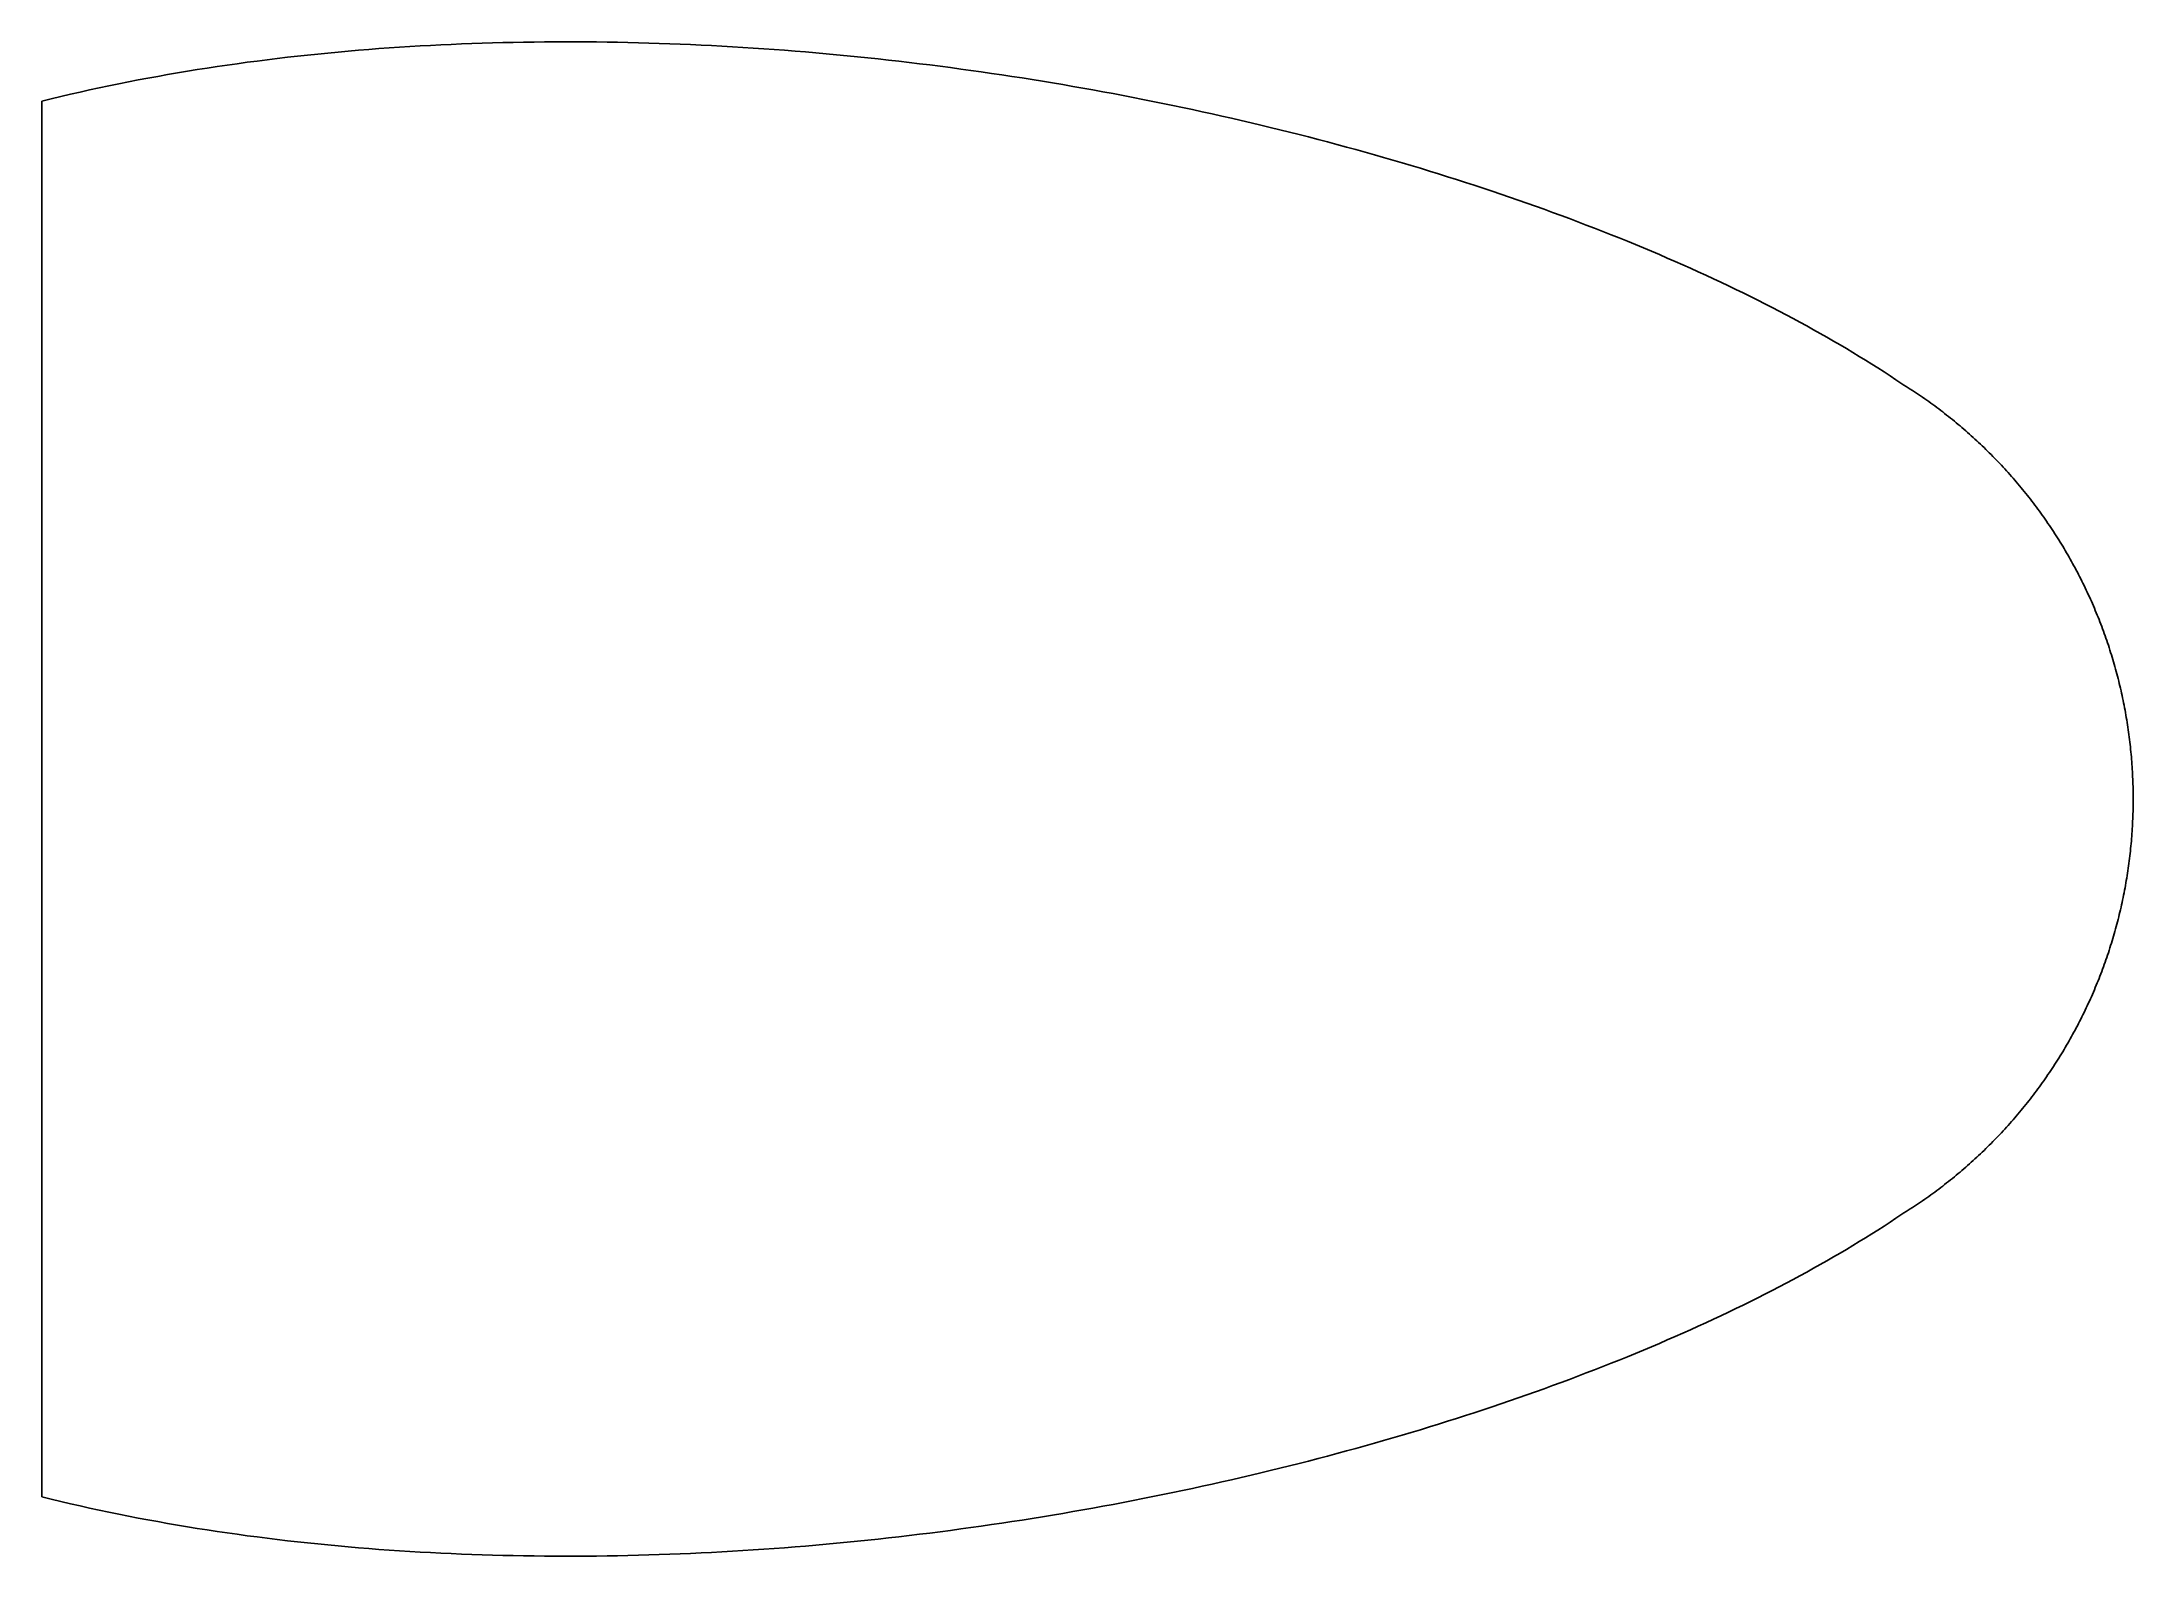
# Model space of a CAD drawing. Header units: millimetres. Extents: x 0 to 342, y -124 to 124.
import ezdxf

# ---------------------------------------------------------------- set-up
doc = ezdxf.new("R2010")
doc.units = ezdxf.units.MM

msp = doc.modelspace()

# ---------------------------------------------------------------- linework, layer by layer
at = {"layer": 'INTERNAL'}
for p, q in [((60.247, 123.2219), (61.9327, 123.322)), ((61.9327, 123.322), (63.6204, 123.4151)), ((63.6204, 123.4151), (65.31, 123.5012)), ((65.31, 123.5012), (67.0014, 123.5803)), ((67.0014, 123.5803), (68.6945, 123.6524)), ((68.6945, 123.6524), (70.3893, 123.7177)), ((70.3893, 123.7177), (72.0857, 123.776)), ((72.0857, 123.776), (73.7836, 123.8275)), ((73.7836, 123.8275), (75.4829, 123.8722)), ((75.4829, 123.8722), (77.1836, 123.9101)), ((77.1836, 123.9101), (78.8855, 123.9413)), ((78.8855, 123.9413), (80.5886, 123.9657)), ((80.5886, 123.9657), (82.2928, 123.9834)), ((82.2928, 123.9834), (83.998, 123.9944)), ((83.998, 123.9944), (85.7042, 123.9988)), ((85.7042, 123.9988), (87.4112, 123.9966)), ((87.4112, 123.9966), (89.119, 123.9878)), ((89.119, 123.9878), (90.8275, 123.9725)), ((90.8275, 123.9725), (92.5367, 123.9506)), ((92.5367, 123.9506), (94.2463, 123.9222)), ((94.2463, 123.9222), (95.9565, 123.8874)), ((95.9565, 123.8874), (97.667, 123.8462)), ((97.667, 123.8462), (99.3778, 123.7985)), ((99.3778, 123.7985), (101.0889, 123.7445)), ((101.0889, 123.7445), (102.8001, 123.6841)), ((102.8001, 123.6841), (104.5113, 123.6175)), ((104.5113, 123.6175), (106.2226, 123.5445)), ((106.2226, 123.5445), (107.9337, 123.4653)), ((107.9337, 123.4653), (109.6447, 123.3799)), ((109.6447, 123.3799), (111.3554, 123.2883)), ((111.3554, 123.2883), (113.0658, 123.1905)), ((27.0724, 119.6969), (28.7016, 119.944)), ((28.7016, 119.944), (30.3345, 120.1834)), ((30.3345, 120.1834), (31.9708, 120.4152)), ((31.9708, 120.4152), (33.6106, 120.6394)), ((33.6106, 120.6394), (35.2537, 120.8561)), ((35.2537, 120.8561), (36.9001, 121.0653)), ((36.9001, 121.0653), (38.5497, 121.267)), ((38.5497, 121.267), (40.2023, 121.4613)), ((40.2023, 121.4613), (41.858, 121.6481)), ((41.858, 121.6481), (43.5166, 121.8275)), ((43.5166, 121.8275), (45.1781, 121.9996)), ((45.1781, 121.9996), (46.8424, 122.1644)), ((46.8424, 122.1644), (48.5093, 122.3218)), ((48.5093, 122.3218), (50.1789, 122.472)), ((50.1789, 122.472), (51.851, 122.6149)), ((51.851, 122.6149), (53.5256, 122.7506)), ((53.5256, 122.7506), (55.2026, 122.8791)), ((55.2026, 122.8791), (56.8819, 123.0005)), ((56.8819, 123.0005), (58.5634, 123.1148)), ((58.5634, 123.1148), (60.247, 123.2219)), ((113.0658, 123.1905), (114.7757, 123.0866)), ((114.7757, 123.0866), (116.4852, 122.9766)), ((116.4852, 122.9766), (118.1941, 122.8606)), ((118.1941, 122.8606), (119.9023, 122.7385)), ((119.9023, 122.7385), (121.6098, 122.6104)), ((121.6098, 122.6104), (123.3165, 122.4763)), ((123.3165, 122.4763), (125.0223, 122.3362)), ((125.0223, 122.3362), (126.7271, 122.1903)), ((126.7271, 122.1903), (128.4308, 122.0384)), ((128.4308, 122.0384), (130.1334, 121.8807)), ((130.1334, 121.8807), (131.8348, 121.7172)), ((131.8348, 121.7172), (133.5349, 121.5478)), ((133.5349, 121.5478), (135.2337, 121.3727)), ((135.2337, 121.3727), (136.9309, 121.1919)), ((136.9309, 121.1919), (138.6267, 121.0053)), ((138.6267, 121.0053), (140.3208, 120.8131)), ((140.3208, 120.8131), (142.0132, 120.6152)), ((142.0132, 120.6152), (143.7038, 120.4117)), ((143.7038, 120.4117), (145.3926, 120.2026)), ((145.3926, 120.2026), (147.0795, 119.988)), ((147.0795, 119.988), (148.7643, 119.7678)), ((7.8295, 116.1259), (9.4095, 116.4669)), ((9.4095, 116.4669), (10.9941, 116.7999)), ((10.9941, 116.7999), (12.5832, 117.125)), ((12.5832, 117.125), (14.1767, 117.4421)), ((14.1767, 117.4421), (15.7744, 117.7513)), ((15.7744, 117.7513), (17.3764, 118.0526)), ((17.3764, 118.0526), (18.9825, 118.3461)), ((18.9825, 118.3461), (20.5927, 118.6318)), ((20.5927, 118.6318), (22.2068, 118.9097)), ((22.2068, 118.9097), (23.8249, 119.1798)), ((23.8249, 119.1798), (25.4467, 119.4422)), ((25.4467, 119.4422), (27.0724, 119.6969)), ((148.7643, 119.7678), (150.4471, 119.5422)), ((150.4471, 119.5422), (152.1277, 119.311)), ((152.1277, 119.311), (153.806, 119.0744)), ((153.806, 119.0744), (155.482, 118.8325)), ((155.482, 118.8325), (157.1555, 118.5851)), ((157.1555, 118.5851), (158.8266, 118.3324)), ((158.8266, 118.3324), (160.4951, 118.0744)), ((160.4951, 118.0744), (162.1609, 117.8111)), ((162.1609, 117.8111), (163.824, 117.5425)), ((163.824, 117.5425), (165.4843, 117.2687)), ((165.4843, 117.2687), (167.1417, 116.9897)), ((167.1417, 116.9897), (168.7961, 116.7055)), ((168.7961, 116.7055), (170.4475, 116.4162)), ((0, 114.3), (1.5562, 114.6814)), ((0, -114.3), (0, 114.3)), ((1.5562, 114.6814), (3.1173, 115.0547)), ((3.1173, 115.0547), (4.6833, 115.4198)), ((4.6833, 115.4198), (6.254, 115.7769)), ((6.254, 115.7769), (7.8295, 116.1259)), ((170.4475, 116.4162), (172.0957, 116.1218)), ((172.0957, 116.1218), (173.7408, 115.8223)), ((173.7408, 115.8223), (175.3825, 115.5178)), ((175.3825, 115.5178), (177.0208, 115.2083)), ((177.0208, 115.2083), (178.6557, 114.8937)), ((178.6557, 114.8937), (180.2871, 114.5743)), ((180.2871, 114.5743), (181.9148, 114.2498)), ((181.9148, 114.2498), (183.5389, 113.9205)), ((183.5389, 113.9205), (185.1592, 113.5863)), ((185.1592, 113.5863), (186.7756, 113.2473)), ((186.7756, 113.2473), (188.3881, 112.9035)), ((188.3881, 112.9035), (189.9966, 112.5549)), ((189.9966, 112.5549), (191.601, 112.2016)), ((191.601, 112.2016), (193.2012, 111.8435)), ((193.2012, 111.8435), (194.7971, 111.4808)), ((194.7971, 111.4808), (196.3888, 111.1134)), ((196.3888, 111.1134), (197.976, 110.7413)), ((197.976, 110.7413), (199.5587, 110.3647)), ((199.5587, 110.3647), (201.1368, 109.9835)), ((201.1368, 109.9835), (202.7103, 109.5978)), ((202.7103, 109.5978), (204.2791, 109.2076)), ((204.2791, 109.2076), (205.843, 108.8129)), ((205.843, 108.8129), (207.4021, 108.4137)), ((207.4021, 108.4137), (208.9561, 108.0101)), ((208.9561, 108.0101), (210.5052, 107.6022)), ((210.5052, 107.6022), (212.0491, 107.1899)), ((212.0491, 107.1899), (213.5877, 106.7733)), ((213.5877, 106.7733), (215.1211, 106.3523)), ((215.1211, 106.3523), (216.6491, 105.9271)), ((216.6491, 105.9271), (218.1717, 105.4977)), ((218.1717, 105.4977), (219.6887, 105.0641)), ((219.6887, 105.0641), (221.2001, 104.6263)), ((221.2001, 104.6263), (222.7059, 104.1843)), ((222.7059, 104.1843), (224.2058, 103.7383)), ((224.2058, 103.7383), (225.6999, 103.2881)), ((225.6999, 103.2881), (227.1881, 102.8339)), ((227.1881, 102.8339), (228.6702, 102.3757)), ((228.6702, 102.3757), (230.1463, 101.9135)), ((230.1463, 101.9135), (231.6162, 101.4473)), ((231.6162, 101.4473), (233.0798, 100.9771)), ((233.0798, 100.9771), (234.5371, 100.5031)), ((234.5371, 100.5031), (235.988, 100.0252)), ((235.988, 100.0252), (237.4324, 99.5435)), ((237.4324, 99.5435), (238.8702, 99.0579)), ((238.8702, 99.0579), (240.3014, 98.5686)), ((240.3014, 98.5686), (241.7258, 98.0755)), ((241.7258, 98.0755), (243.1435, 97.5787)), ((243.1435, 97.5787), (244.5542, 97.0782)), ((244.5542, 97.0782), (245.958, 96.574)), ((245.958, 96.574), (247.3547, 96.0662)), ((247.3547, 96.0662), (248.7443, 95.5548)), ((248.7443, 95.5548), (250.1267, 95.0398)), ((250.1267, 95.0398), (251.5017, 94.5213)), ((251.5017, 94.5213), (252.8695, 93.9992)), ((252.8695, 93.9992), (254.2297, 93.4737)), ((254.2297, 93.4737), (255.5824, 92.9447)), ((255.5824, 92.9447), (256.9276, 92.4123)), ((256.9276, 92.4123), (258.265, 91.8765)), ((258.265, 91.8765), (259.5946, 91.3374)), ((259.5946, 91.3374), (260.9165, 90.7949)), ((260.9165, 90.7949), (262.2303, 90.2491)), ((262.2303, 90.2491), (263.5362, 89.7)), ((263.5362, 89.7), (264.834, 89.1477)), ((264.834, 89.1477), (266.1236, 88.5922)), ((266.1236, 88.5922), (267.4049, 88.0335)), ((267.4049, 88.0335), (268.6779, 87.4717)), ((268.6779, 87.4717), (269.9425, 86.9067)), ((269.9425, 86.9067), (271.1987, 86.3386)), ((271.1987, 86.3386), (272.4462, 85.7675)), ((272.4462, 85.7675), (273.6851, 85.1933)), ((273.6851, 85.1933), (274.9153, 84.6162)), ((274.9153, 84.6162), (276.1366, 84.036)), ((276.1366, 84.036), (277.3491, 83.453)), ((277.3491, 83.453), (278.5526, 82.867)), ((278.5526, 82.867), (279.747, 82.2781)), ((279.747, 82.2781), (280.9324, 81.6864)), ((280.9324, 81.6864), (282.1085, 81.0918)), ((282.1085, 81.0918), (283.2753, 80.4945)), ((283.2753, 80.4945), (284.4327, 79.8944)), ((284.4327, 79.8944), (285.5807, 79.2916)), ((285.5807, 79.2916), (286.7192, 78.6861)), ((286.7192, 78.6861), (287.8481, 78.0779)), ((287.8481, 78.0779), (288.9672, 77.467)), ((288.9672, 77.467), (290.0766, 76.8536)), ((290.0766, 76.8536), (291.1762, 76.2375)), ((291.1762, 76.2375), (292.2658, 75.619)), ((292.2658, 75.619), (293.3454, 74.9979)), ((293.3454, 74.9979), (294.4149, 74.3743)), ((294.4149, 74.3743), (295.4743, 73.7482)), ((295.4743, 73.7482), (296.5234, 73.1197)), ((296.5234, 73.1197), (297.5621, 72.4889)), ((297.5621, 72.4889), (298.5905, 71.8556)), ((298.5905, 71.8556), (299.6084, 71.22)), ((299.6084, 71.22), (300.6157, 70.5821)), ((300.6157, 70.5821), (301.6123, 69.9419)), ((301.6123, 69.9419), (302.5983, 69.2995)), ((302.5983, 69.2995), (303.5734, 68.6548)), ((303.5734, 68.6548), (304.5376, 68.008)), ((304.5376, 68.008), (304.5376, 68.008)), ((304.5376, 68.008), (304.8826, 67.7931)), ((304.8826, 67.7931), (305.2265, 67.5764)), ((305.2265, 67.5764), (305.5693, 67.358)), ((305.5693, 67.358), (305.911, 67.1378)), ((305.911, 67.1378), (306.2515, 66.9159)), ((306.2515, 66.9159), (306.591, 66.6923)), ((306.591, 66.6923), (306.9293, 66.4669)), ((306.9293, 66.4669), (307.2664, 66.2398)), ((307.2664, 66.2398), (307.6024, 66.0111)), ((307.6024, 66.0111), (307.9372, 65.7806)), ((307.9372, 65.7806), (308.2708, 65.5484)), ((308.2708, 65.5484), (308.6033, 65.3145)), ((308.6033, 65.3145), (308.9345, 65.079)), ((308.9345, 65.079), (309.2646, 64.8418)), ((309.2646, 64.8418), (309.5934, 64.6028)), ((309.5934, 64.6028), (309.921, 64.3623)), ((309.921, 64.3623), (310.2474, 64.12)), ((310.2474, 64.12), (310.5726, 63.8761)), ((310.5726, 63.8761), (310.8965, 63.6306)), ((310.8965, 63.6306), (311.2192, 63.3834)), ((311.2192, 63.3834), (311.5406, 63.1346)), ((311.5406, 63.1346), (311.8608, 62.8841)), ((311.8608, 62.8841), (312.1796, 62.6321)), ((312.1796, 62.6321), (312.4972, 62.3784)), ((312.4972, 62.3784), (312.8135, 62.1231)), ((312.8135, 62.1231), (313.1285, 61.8662)), ((313.1285, 61.8662), (313.4422, 61.6077)), ((313.4422, 61.6077), (313.7545, 61.3476)), ((313.7545, 61.3476), (314.0656, 61.0859)), ((314.0656, 61.0859), (314.3753, 60.8226)), ((314.3753, 60.8226), (314.6836, 60.5578)), ((314.6836, 60.5578), (314.9906, 60.2914)), ((314.9906, 60.2914), (315.2963, 60.0235)), ((315.2963, 60.0235), (315.6006, 59.754)), ((315.6006, 59.754), (315.9035, 59.483)), ((315.9035, 59.483), (316.205, 59.2104)), ((316.205, 59.2104), (316.5052, 58.9363)), ((316.5052, 58.9363), (316.8039, 58.6607)), ((316.8039, 58.6607), (317.1013, 58.3835)), ((317.1013, 58.3835), (317.3972, 58.1049)), ((317.3972, 58.1049), (317.6917, 57.8248)), ((317.6917, 57.8248), (317.9848, 57.5431)), ((317.9848, 57.5431), (318.2764, 57.26)), ((318.2764, 57.26), (318.5667, 56.9754)), ((318.5667, 56.9754), (318.8554, 56.6893)), ((318.8554, 56.6893), (319.1427, 56.4018)), ((319.1427, 56.4018), (319.4285, 56.1128)), ((319.4285, 56.1128), (319.7129, 55.8224)), ((319.7129, 55.8224), (319.9958, 55.5305)), ((319.9958, 55.5305), (320.2772, 55.2372)), ((320.2772, 55.2372), (320.5571, 54.9424)), ((320.5571, 54.9424), (320.8355, 54.6463)), ((320.8355, 54.6463), (321.1124, 54.3487)), ((321.1124, 54.3487), (321.3878, 54.0497)), ((321.3878, 54.0497), (321.6616, 53.7494)), ((321.6616, 53.7494), (321.934, 53.4476)), ((321.934, 53.4476), (322.2048, 53.1445)), ((322.2048, 53.1445), (322.474, 52.84)), ((322.474, 52.84), (322.7417, 52.5341)), ((322.7417, 52.5341), (323.0078, 52.2269)), ((323.0078, 52.2269), (323.2724, 51.9183)), ((323.2724, 51.9183), (323.5354, 51.6084)), ((323.5354, 51.6084), (323.7968, 51.2972)), ((323.7968, 51.2972), (324.0567, 50.9846)), ((324.0567, 50.9846), (324.3149, 50.6707)), ((324.3149, 50.6707), (324.5716, 50.3555)), ((324.5716, 50.3555), (324.8266, 50.039)), ((324.8266, 50.039), (325.0801, 49.7212)), ((325.0801, 49.7212), (325.3319, 49.4022)), ((325.3319, 49.4022), (325.5821, 49.0818)), ((325.5821, 49.0818), (325.8306, 48.7602)), ((325.8306, 48.7602), (326.0776, 48.4373)), ((326.0776, 48.4373), (326.3228, 48.1132)), ((326.3228, 48.1132), (326.5665, 47.7878)), ((326.5665, 47.7878), (326.8085, 47.4612)), ((326.8085, 47.4612), (327.0488, 47.1334)), ((327.0488, 47.1334), (327.2874, 46.8044)), ((327.2874, 46.8044), (327.5244, 46.4741)), ((327.5244, 46.4741), (327.7597, 46.1427)), ((327.7597, 46.1427), (327.9933, 45.8101)), ((327.9933, 45.8101), (328.2252, 45.4762)), ((328.2252, 45.4762), (328.4554, 45.1412)), ((328.4554, 45.1412), (328.6839, 44.8051)), ((328.6839, 44.8051), (328.9107, 44.4678)), ((328.9107, 44.4678), (329.1358, 44.1293)), ((329.1358, 44.1293), (329.3591, 43.7897)), ((329.3591, 43.7897), (329.5807, 43.449)), ((329.5807, 43.449), (329.8006, 43.1071)), ((329.8006, 43.1071), (330.0188, 42.7641)), ((330.0188, 42.7641), (330.2352, 42.4201)), ((330.2352, 42.4201), (330.4498, 42.0749)), ((330.4498, 42.0749), (330.6627, 41.7286)), ((330.6627, 41.7286), (330.8739, 41.3813)), ((330.8739, 41.3813), (331.0832, 41.0329)), ((331.0832, 41.0329), (331.2908, 40.6834)), ((331.2908, 40.6834), (331.4967, 40.3329)), ((331.4967, 40.3329), (331.7007, 39.9814)), ((331.7007, 39.9814), (331.9029, 39.6288)), ((331.9029, 39.6288), (332.1034, 39.2752)), ((332.1034, 39.2752), (332.302, 38.9206)), ((332.302, 38.9206), (332.4989, 38.565)), ((332.4989, 38.565), (332.6939, 38.2083)), ((332.6939, 38.2083), (332.8871, 37.8507)), ((332.8871, 37.8507), (333.0785, 37.4921)), ((333.0785, 37.4921), (333.2681, 37.1326)), ((333.2681, 37.1326), (333.4559, 36.7721)), ((333.4559, 36.7721), (333.6418, 36.4106)), ((333.6418, 36.4106), (333.8259, 36.0482)), ((333.8259, 36.0482), (334.0081, 35.6849)), ((334.0081, 35.6849), (334.1885, 35.3206)), ((334.1885, 35.3206), (334.367, 34.9555)), ((334.367, 34.9555), (334.5437, 34.5894)), ((334.5437, 34.5894), (334.7185, 34.2225)), ((334.7185, 34.2225), (334.8915, 33.8546)), ((334.8915, 33.8546), (335.0625, 33.4859)), ((335.0625, 33.4859), (335.2317, 33.1163)), ((335.2317, 33.1163), (335.3991, 32.7459)), ((335.3991, 32.7459), (335.5645, 32.3746)), ((335.5645, 32.3746), (335.728, 32.0025)), ((335.728, 32.0025), (335.8897, 31.6296)), ((335.8897, 31.6296), (336.0494, 31.2558)), ((336.0494, 31.2558), (336.2073, 30.8812)), ((336.2073, 30.8812), (336.3632, 30.5059)), ((336.3632, 30.5059), (336.5173, 30.1297)), ((336.5173, 30.1297), (336.6694, 29.7528)), ((336.6694, 29.7528), (336.8196, 29.3751)), ((336.8196, 29.3751), (336.9679, 28.9966)), ((336.9679, 28.9966), (337.1143, 28.6174)), ((337.1143, 28.6174), (337.2587, 28.2375)), ((337.2587, 28.2375), (337.4012, 27.8568)), ((337.4012, 27.8568), (337.5418, 27.4754)), ((337.5418, 27.4754), (337.6804, 27.0933)), ((337.6804, 27.0933), (337.8171, 26.7105)), ((337.8171, 26.7105), (337.9518, 26.3271)), ((337.9518, 26.3271), (338.0846, 25.9429)), ((338.0846, 25.9429), (338.2155, 25.558)), ((338.2155, 25.558), (338.3443, 25.1725)), ((338.3443, 25.1725), (338.4713, 24.7864)), ((338.4713, 24.7864), (338.5962, 24.3996)), ((338.5962, 24.3996), (338.7192, 24.0122)), ((338.7192, 24.0122), (338.8402, 23.6242)), ((338.8402, 23.6242), (338.9593, 23.2355)), ((338.9593, 23.2355), (339.0763, 22.8463)), ((339.0763, 22.8463), (339.1914, 22.4564)), ((339.1914, 22.4564), (339.3045, 22.066)), ((339.3045, 22.066), (339.4157, 21.675)), ((339.4157, 21.675), (339.5248, 21.2835)), ((339.5248, 21.2835), (339.6319, 20.8914)), ((339.6319, 20.8914), (339.7371, 20.4988)), ((339.7371, 20.4988), (339.8402, 20.1056)), ((339.8402, 20.1056), (339.9414, 19.7119)), ((339.9414, 19.7119), (340.0405, 19.3177)), ((340.0405, 19.3177), (340.1377, 18.923)), ((340.1377, 18.923), (340.2328, 18.5279)), ((340.2328, 18.5279), (340.326, 18.1322)), ((340.326, 18.1322), (340.4171, 17.7361)), ((340.4171, 17.7361), (340.5062, 17.3395)), ((340.5062, 17.3395), (340.5933, 16.9425)), ((340.5933, 16.9425), (340.6784, 16.545)), ((340.6784, 16.545), (340.7614, 16.1471)), ((340.7614, 16.1471), (340.8424, 15.7488)), ((340.8424, 15.7488), (340.9214, 15.3501)), ((340.9214, 15.3501), (340.9984, 14.951)), ((340.9984, 14.951), (341.0734, 14.5515)), ((341.0734, 14.5515), (341.1463, 14.1516)), ((341.1463, 14.1516), (341.2172, 13.7513)), ((341.2172, 13.7513), (341.286, 13.3507)), ((341.286, 13.3507), (341.3528, 12.9498)), ((341.3528, 12.9498), (341.4176, 12.5485)), ((341.4176, 12.5485), (341.4804, 12.1469)), ((341.4804, 12.1469), (341.5411, 11.745)), ((341.5411, 11.745), (341.5997, 11.3428)), ((341.5997, 11.3428), (341.6563, 10.9403)), ((341.6563, 10.9403), (341.7109, 10.5375)), ((341.7109, 10.5375), (341.7634, 10.1344)), ((341.7634, 10.1344), (341.8139, 9.7311)), ((341.8139, 9.7311), (341.8623, 9.3275)), ((341.8623, 9.3275), (341.9086, 8.9237)), ((341.9086, 8.9237), (341.953, 8.5197)), ((341.953, 8.5197), (341.9952, 8.1154)), ((341.9952, 8.1154), (342.0354, 7.7109)), ((342.0354, 7.7109), (342.0736, 7.3063)), ((342.0736, 7.3063), (342.1097, 6.9014)), ((342.1097, 6.9014), (342.1437, 6.4964)), ((342.1437, 6.4964), (342.1757, 6.0911)), ((342.1757, 6.0911), (342.2056, 5.6858)), ((342.2056, 5.6858), (342.2335, 5.2803)), ((342.2335, 5.2803), (342.2593, 4.8746)), ((342.2593, 4.8746), (342.283, 4.4688)), ((342.283, 4.4688), (342.3047, 4.063)), ((342.3047, 4.063), (342.3243, 3.657)), ((342.3243, 3.657), (342.3418, 3.2509)), ((342.3418, 3.2509), (342.3573, 2.8447)), ((342.3573, 2.8447), (342.3707, 2.4384)), ((342.3707, 2.4384), (342.3821, 2.0321)), ((342.3821, 2.0321), (342.3914, 1.6258)), ((342.3914, 1.6258), (342.3986, 1.2194)), ((342.3986, 1.2194), (342.4038, 0.8129)), ((342.4038, 0.8129), (342.4069, 0.4065)), ((342.4069, 0.4065), (342.4079, 0)), ((342.4079, 0), (342.4069, -0.4065)), ((342.4079, 0), (342.4079, 0)), ((342.3418, -3.2509), (342.3243, -3.657)), ((342.3573, -2.8447), (342.3418, -3.2509)), ((342.3707, -2.4384), (342.3573, -2.8447)), ((342.3821, -2.0321), (342.3707, -2.4384)), ((342.3914, -1.6258), (342.3821, -2.0321)), ((342.3986, -1.2194), (342.3914, -1.6258)), ((342.4038, -0.8129), (342.3986, -1.2194)), ((342.4069, -0.4065), (342.4038, -0.8129)), ((342.1437, -6.4964), (342.1097, -6.9014)), ((342.1757, -6.0911), (342.1437, -6.4964)), ((342.2056, -5.6858), (342.1757, -6.0911)), ((342.2335, -5.2803), (342.2056, -5.6858)), ((342.2593, -4.8746), (342.2335, -5.2803)), ((342.283, -4.4688), (342.2593, -4.8746)), ((342.3047, -4.063), (342.283, -4.4688)), ((342.3243, -3.657), (342.3047, -4.063)), ((341.7634, -10.1344), (341.7109, -10.5375)), ((341.8139, -9.7311), (341.7634, -10.1344)), ((341.8623, -9.3275), (341.8139, -9.7311)), ((341.9086, -8.9237), (341.8623, -9.3275)), ((341.953, -8.5197), (341.9086, -8.9237)), ((341.9952, -8.1154), (341.953, -8.5197)), ((342.0354, -7.7109), (341.9952, -8.1154)), ((342.0736, -7.3063), (342.0354, -7.7109)), ((342.1097, -6.9014), (342.0736, -7.3063)), ((341.286, -13.3507), (341.2172, -13.7513)), ((341.3528, -12.9498), (341.286, -13.3507)), ((341.4176, -12.5485), (341.3528, -12.9498)), ((341.4804, -12.1469), (341.4176, -12.5485)), ((341.5411, -11.745), (341.4804, -12.1469)), ((341.5997, -11.3428), (341.5411, -11.745)), ((341.6563, -10.9403), (341.5997, -11.3428)), ((341.7109, -10.5375), (341.6563, -10.9403)), ((340.5933, -16.9425), (340.5062, -17.3395)), ((340.6784, -16.545), (340.5933, -16.9425)), ((340.7614, -16.1471), (340.6784, -16.545)), ((340.8424, -15.7488), (340.7614, -16.1471)), ((340.9214, -15.3501), (340.8424, -15.7488)), ((340.9984, -14.951), (340.9214, -15.3501)), ((341.0734, -14.5515), (340.9984, -14.951)), ((341.1463, -14.1516), (341.0734, -14.5515)), ((341.2172, -13.7513), (341.1463, -14.1516)), ((339.7371, -20.4988), (339.6319, -20.8914)), ((339.8402, -20.1056), (339.7371, -20.4988)), ((339.9414, -19.7119), (339.8402, -20.1056)), ((340.0405, -19.3177), (339.9414, -19.7119)), ((340.1377, -18.923), (340.0405, -19.3177)), ((340.2328, -18.5279), (340.1377, -18.923)), ((340.326, -18.1322), (340.2328, -18.5279)), ((340.4171, -17.7361), (340.326, -18.1322)), ((340.5062, -17.3395), (340.4171, -17.7361)), ((338.8402, -23.6242), (338.7192, -24.0122)), ((338.9593, -23.2355), (338.8402, -23.6242)), ((339.0763, -22.8463), (338.9593, -23.2355)), ((339.1914, -22.4564), (339.0763, -22.8463)), ((339.3045, -22.066), (339.1914, -22.4564)), ((339.4157, -21.675), (339.3045, -22.066)), ((339.5248, -21.2835), (339.4157, -21.675)), ((339.6319, -20.8914), (339.5248, -21.2835)), ((337.6804, -27.0933), (337.5418, -27.4754)), ((337.8171, -26.7105), (337.6804, -27.0933)), ((337.9518, -26.3271), (337.8171, -26.7105)), ((338.0846, -25.9429), (337.9518, -26.3271)), ((338.2155, -25.558), (338.0846, -25.9429)), ((338.3443, -25.1725), (338.2155, -25.558)), ((338.4713, -24.7864), (338.3443, -25.1725)), ((338.5962, -24.3996), (338.4713, -24.7864)), ((338.7192, -24.0122), (338.5962, -24.3996)), ((336.3632, -30.5059), (336.2073, -30.8812)), ((336.5173, -30.1297), (336.3632, -30.5059)), ((336.6694, -29.7528), (336.5173, -30.1297)), ((336.8196, -29.3751), (336.6694, -29.7528)), ((336.9679, -28.9966), (336.8196, -29.3751)), ((337.1143, -28.6174), (336.9679, -28.9966)), ((337.2587, -28.2375), (337.1143, -28.6174)), ((337.4012, -27.8568), (337.2587, -28.2375)), ((337.5418, -27.4754), (337.4012, -27.8568)), ((334.7185, -34.2225), (334.5437, -34.5894)), ((334.8915, -33.8546), (334.7185, -34.2225)), ((335.0625, -33.4859), (334.8915, -33.8546)), ((335.2317, -33.1163), (335.0625, -33.4859)), ((335.3991, -32.7459), (335.2317, -33.1163)), ((335.5645, -32.3746), (335.3991, -32.7459)), ((335.728, -32.0025), (335.5645, -32.3746)), ((335.8897, -31.6296), (335.728, -32.0025)), ((336.0494, -31.2558), (335.8897, -31.6296)), ((336.2073, -30.8812), (336.0494, -31.2558)), ((333.0785, -37.4921), (332.8871, -37.8507)), ((333.2681, -37.1326), (333.0785, -37.4921)), ((333.4559, -36.7721), (333.2681, -37.1326)), ((333.6418, -36.4106), (333.4559, -36.7721)), ((333.8259, -36.0482), (333.6418, -36.4106)), ((334.0081, -35.6849), (333.8259, -36.0482)), ((334.1885, -35.3206), (334.0081, -35.6849)), ((334.367, -34.9555), (334.1885, -35.3206)), ((334.5437, -34.5894), (334.367, -34.9555)), ((331.0832, -41.0329), (330.8739, -41.3813)), ((331.2908, -40.6834), (331.0832, -41.0329)), ((331.4967, -40.3329), (331.2908, -40.6834)), ((331.7007, -39.9814), (331.4967, -40.3329)), ((331.9029, -39.6288), (331.7007, -39.9814)), ((332.1034, -39.2752), (331.9029, -39.6288)), ((332.302, -38.9206), (332.1034, -39.2752)), ((332.4989, -38.565), (332.302, -38.9206)), ((332.6939, -38.2083), (332.4989, -38.565)), ((332.8871, -37.8507), (332.6939, -38.2083)), ((328.9107, -44.4678), (328.6839, -44.8051)), ((329.1358, -44.1293), (328.9107, -44.4678)), ((329.3591, -43.7897), (329.1358, -44.1293)), ((329.5807, -43.449), (329.3591, -43.7897)), ((329.8006, -43.1071), (329.5807, -43.449)), ((330.0188, -42.7641), (329.8006, -43.1071)), ((330.2352, -42.4201), (330.0188, -42.7641)), ((330.4498, -42.0749), (330.2352, -42.4201)), ((330.6627, -41.7286), (330.4498, -42.0749)), ((330.8739, -41.3813), (330.6627, -41.7286)), ((326.5665, -47.7878), (326.3228, -48.1132)), ((326.8085, -47.4612), (326.5665, -47.7878)), ((327.0488, -47.1334), (326.8085, -47.4612)), ((327.2874, -46.8044), (327.0488, -47.1334)), ((327.5244, -46.4741), (327.2874, -46.8044)), ((327.7597, -46.1427), (327.5244, -46.4741)), ((327.9933, -45.8101), (327.7597, -46.1427)), ((328.2252, -45.4762), (327.9933, -45.8101)), ((328.4554, -45.1412), (328.2252, -45.4762)), ((328.6839, -44.8051), (328.4554, -45.1412)), ((323.7968, -51.2972), (323.5354, -51.6084)), ((324.0567, -50.9846), (323.7968, -51.2972)), ((324.3149, -50.6707), (324.0567, -50.9846)), ((324.5716, -50.3555), (324.3149, -50.6707)), ((324.8266, -50.039), (324.5716, -50.3555)), ((325.0801, -49.7212), (324.8266, -50.039)), ((325.3319, -49.4022), (325.0801, -49.7212)), ((325.5821, -49.0818), (325.3319, -49.4022)), ((325.8306, -48.7602), (325.5821, -49.0818)), ((326.0776, -48.4373), (325.8306, -48.7602)), ((326.3228, -48.1132), (326.0776, -48.4373)), ((320.8355, -54.6463), (320.5571, -54.9424)), ((321.1124, -54.3487), (320.8355, -54.6463)), ((321.3878, -54.0497), (321.1124, -54.3487)), ((321.6616, -53.7494), (321.3878, -54.0497)), ((321.934, -53.4476), (321.6616, -53.7494)), ((322.2048, -53.1445), (321.934, -53.4476)), ((322.474, -52.84), (322.2048, -53.1445)), ((322.7417, -52.5341), (322.474, -52.84)), ((323.0078, -52.2269), (322.7417, -52.5341)), ((323.2724, -51.9183), (323.0078, -52.2269)), ((323.5354, -51.6084), (323.2724, -51.9183)), ((317.3972, -58.1049), (317.1013, -58.3835)), ((317.6917, -57.8248), (317.3972, -58.1049)), ((317.9848, -57.5431), (317.6917, -57.8248)), ((318.2764, -57.26), (317.9848, -57.5431)), ((318.5667, -56.9754), (318.2764, -57.26)), ((318.8554, -56.6893), (318.5667, -56.9754)), ((319.1427, -56.4018), (318.8554, -56.6893)), ((319.4285, -56.1128), (319.1427, -56.4018)), ((319.7129, -55.8224), (319.4285, -56.1128)), ((319.9958, -55.5305), (319.7129, -55.8224)), ((320.2772, -55.2372), (319.9958, -55.5305)), ((320.5571, -54.9424), (320.2772, -55.2372)), ((313.4422, -61.6077), (313.1285, -61.8662)), ((313.7545, -61.3476), (313.4422, -61.6077)), ((314.0656, -61.0859), (313.7545, -61.3476)), ((314.3753, -60.8226), (314.0656, -61.0859)), ((314.6836, -60.5578), (314.3753, -60.8226)), ((314.9906, -60.2914), (314.6836, -60.5578)), ((315.2963, -60.0235), (314.9906, -60.2914)), ((315.6006, -59.754), (315.2963, -60.0235)), ((315.9035, -59.483), (315.6006, -59.754)), ((316.205, -59.2104), (315.9035, -59.483)), ((316.5052, -58.9363), (316.205, -59.2104)), ((316.8039, -58.6607), (316.5052, -58.9363)), ((317.1013, -58.3835), (316.8039, -58.6607)), ((309.2646, -64.8418), (308.9345, -65.079)), ((309.5934, -64.6028), (309.2646, -64.8418)), ((309.921, -64.3623), (309.5934, -64.6028)), ((310.2474, -64.12), (309.921, -64.3623)), ((310.5726, -63.8761), (310.2474, -64.12)), ((310.8965, -63.6306), (310.5726, -63.8761)), ((311.2192, -63.3834), (310.8965, -63.6306)), ((311.5406, -63.1346), (311.2192, -63.3834)), ((311.8608, -62.8841), (311.5406, -63.1346)), ((312.1796, -62.6321), (311.8608, -62.8841)), ((312.4972, -62.3784), (312.1796, -62.6321)), ((312.8135, -62.1231), (312.4972, -62.3784)), ((313.1285, -61.8662), (312.8135, -62.1231)), ((304.5376, -68.008), (303.5734, -68.6548)), ((304.8826, -67.7931), (304.5376, -68.008)), ((304.5376, -68.008), (304.5376, -68.008)), ((305.2265, -67.5764), (304.8826, -67.7931)), ((305.5693, -67.358), (305.2265, -67.5764)), ((305.911, -67.1378), (305.5693, -67.358)), ((306.2515, -66.9159), (305.911, -67.1378)), ((306.591, -66.6923), (306.2515, -66.9159)), ((306.9293, -66.4669), (306.591, -66.6923)), ((307.2664, -66.2398), (306.9293, -66.4669)), ((307.6024, -66.0111), (307.2664, -66.2398)), ((307.9372, -65.7806), (307.6024, -66.0111)), ((308.2708, -65.5484), (307.9372, -65.7806)), ((308.6033, -65.3145), (308.2708, -65.5484)), ((308.9345, -65.079), (308.6033, -65.3145)), ((298.5905, -71.8556), (297.5621, -72.4889)), ((299.6084, -71.22), (298.5905, -71.8556)), ((300.6157, -70.5821), (299.6084, -71.22)), ((301.6123, -69.9419), (300.6157, -70.5821)), ((302.5983, -69.2995), (301.6123, -69.9419)), ((303.5734, -68.6548), (302.5983, -69.2995)), ((293.3454, -74.9979), (292.2658, -75.619)), ((294.4149, -74.3743), (293.3454, -74.9979)), ((295.4743, -73.7482), (294.4149, -74.3743)), ((296.5234, -73.1197), (295.4743, -73.7482)), ((297.5621, -72.4889), (296.5234, -73.1197)), ((286.7192, -78.6861), (285.5807, -79.2916)), ((287.8481, -78.0779), (286.7192, -78.6861)), ((288.9672, -77.467), (287.8481, -78.0779)), ((290.0766, -76.8536), (288.9672, -77.467)), ((291.1762, -76.2375), (290.0766, -76.8536)), ((292.2658, -75.619), (291.1762, -76.2375)), ((280.9324, -81.6864), (279.747, -82.2781)), ((282.1085, -81.0918), (280.9324, -81.6864)), ((283.2753, -80.4945), (282.1085, -81.0918)), ((284.4327, -79.8944), (283.2753, -80.4945)), ((285.5807, -79.2916), (284.4327, -79.8944)), ((273.6851, -85.1933), (272.4462, -85.7675)), ((274.9153, -84.6162), (273.6851, -85.1933)), ((276.1366, -84.036), (274.9153, -84.6162)), ((277.3491, -83.453), (276.1366, -84.036)), ((278.5526, -82.867), (277.3491, -83.453)), ((279.747, -82.2781), (278.5526, -82.867)), ((266.1236, -88.5922), (264.834, -89.1477)), ((267.4049, -88.0335), (266.1236, -88.5922)), ((268.6779, -87.4717), (267.4049, -88.0335)), ((269.9425, -86.9067), (268.6779, -87.4717)), ((271.1987, -86.3386), (269.9425, -86.9067)), ((272.4462, -85.7675), (271.1987, -86.3386)), ((256.9276, -92.4123), (255.5824, -92.9447)), ((258.265, -91.8765), (256.9276, -92.4123)), ((259.5946, -91.3374), (258.265, -91.8765)), ((260.9165, -90.7949), (259.5946, -91.3374)), ((262.2303, -90.2491), (260.9165, -90.7949)), ((263.5362, -89.7), (262.2303, -90.2491)), ((264.834, -89.1477), (263.5362, -89.7)), ((248.7443, -95.5548), (247.3547, -96.0662)), ((250.1267, -95.0398), (248.7443, -95.5548)), ((251.5017, -94.5213), (250.1267, -95.0398)), ((252.8695, -93.9992), (251.5017, -94.5213)), ((254.2297, -93.4737), (252.8695, -93.9992)), ((255.5824, -92.9447), (254.2297, -93.4737)), ((238.8702, -99.0579), (237.4324, -99.5435)), ((240.3014, -98.5686), (238.8702, -99.0579)), ((241.7258, -98.0755), (240.3014, -98.5686)), ((243.1435, -97.5787), (241.7258, -98.0755)), ((244.5542, -97.0782), (243.1435, -97.5787)), ((245.958, -96.574), (244.5542, -97.0782)), ((247.3547, -96.0662), (245.958, -96.574)), ((228.6702, -102.3757), (227.1881, -102.8339)), ((230.1463, -101.9135), (228.6702, -102.3757)), ((231.6162, -101.4473), (230.1463, -101.9135)), ((233.0798, -100.9771), (231.6162, -101.4473)), ((234.5371, -100.5031), (233.0798, -100.9771)), ((235.988, -100.0252), (234.5371, -100.5031)), ((237.4324, -99.5435), (235.988, -100.0252)), ((216.6491, -105.9271), (215.1211, -106.3523)), ((218.1717, -105.4977), (216.6491, -105.9271)), ((219.6887, -105.0641), (218.1717, -105.4977)), ((221.2001, -104.6263), (219.6887, -105.0641)), ((222.7059, -104.1843), (221.2001, -104.6263)), ((224.2058, -103.7383), (222.7059, -104.1843)), ((225.6999, -103.2881), (224.2058, -103.7383)), ((227.1881, -102.8339), (225.6999, -103.2881)), ((204.2791, -109.2076), (202.7103, -109.5978)), ((205.843, -108.8129), (204.2791, -109.2076)), ((207.4021, -108.4137), (205.843, -108.8129)), ((208.9561, -108.0101), (207.4021, -108.4137)), ((210.5052, -107.6022), (208.9561, -108.0101)), ((212.0491, -107.1899), (210.5052, -107.6022)), ((213.5877, -106.7733), (212.0491, -107.1899)), ((215.1211, -106.3523), (213.5877, -106.7733)), ((188.3881, -112.9035), (186.7756, -113.2473)), ((189.9966, -112.5549), (188.3881, -112.9035)), ((191.601, -112.2016), (189.9966, -112.5549)), ((193.2012, -111.8435), (191.601, -112.2016)), ((194.7971, -111.4808), (193.2012, -111.8435)), ((196.3888, -111.1134), (194.7971, -111.4808)), ((197.976, -110.7413), (196.3888, -111.1134)), ((199.5587, -110.3647), (197.976, -110.7413)), ((201.1368, -109.9835), (199.5587, -110.3647)), ((202.7103, -109.5978), (201.1368, -109.9835)), ((1.5562, -114.6814), (0, -114.3)), ((3.1173, -115.0547), (1.5562, -114.6814)), ((4.6833, -115.4198), (3.1173, -115.0547)), ((6.254, -115.7769), (4.6833, -115.4198)), ((7.8295, -116.1259), (6.254, -115.7769)), ((9.4095, -116.4669), (7.8295, -116.1259)), ((170.4475, -116.4162), (168.7961, -116.7055)), ((172.0957, -116.1218), (170.4475, -116.4162)), ((173.7408, -115.8223), (172.0957, -116.1218)), ((175.3825, -115.5178), (173.7408, -115.8223)), ((177.0208, -115.2083), (175.3825, -115.5178)), ((178.6557, -114.8937), (177.0208, -115.2083)), ((180.2871, -114.5743), (178.6557, -114.8937)), ((181.9148, -114.2498), (180.2871, -114.5743)), ((183.5389, -113.9205), (181.9148, -114.2498)), ((185.1592, -113.5863), (183.5389, -113.9205)), ((186.7756, -113.2473), (185.1592, -113.5863)), ((10.9941, -116.7999), (9.4095, -116.4669)), ((12.5832, -117.125), (10.9941, -116.7999)), ((14.1767, -117.4421), (12.5832, -117.125)), ((15.7744, -117.7513), (14.1767, -117.4421)), ((17.3764, -118.0526), (15.7744, -117.7513)), ((18.9825, -118.3461), (17.3764, -118.0526)), ((20.5927, -118.6318), (18.9825, -118.3461)), ((22.2068, -118.9097), (20.5927, -118.6318)), ((23.8249, -119.1798), (22.2068, -118.9097)), ((25.4467, -119.4422), (23.8249, -119.1798)), ((27.0724, -119.6969), (25.4467, -119.4422)), ((28.7016, -119.944), (27.0724, -119.6969)), ((148.7643, -119.7678), (147.0795, -119.988)), ((150.4471, -119.5422), (148.7643, -119.7678)), ((152.1277, -119.311), (150.4471, -119.5422)), ((153.806, -119.0744), (152.1277, -119.311)), ((155.482, -118.8325), (153.806, -119.0744)), ((157.1555, -118.5851), (155.482, -118.8325)), ((158.8266, -118.3324), (157.1555, -118.5851)), ((160.4951, -118.0744), (158.8266, -118.3324)), ((162.1609, -117.8111), (160.4951, -118.0744)), ((163.824, -117.5425), (162.1609, -117.8111)), ((165.4843, -117.2687), (163.824, -117.5425)), ((167.1417, -116.9897), (165.4843, -117.2687)), ((168.7961, -116.7055), (167.1417, -116.9897)), ((30.3345, -120.1834), (28.7016, -119.944)), ((31.9708, -120.4152), (30.3345, -120.1834)), ((33.6106, -120.6394), (31.9708, -120.4152)), ((35.2537, -120.8561), (33.6106, -120.6394)), ((36.9001, -121.0653), (35.2537, -120.8561)), ((38.5497, -121.267), (36.9001, -121.0653)), ((40.2023, -121.4613), (38.5497, -121.267)), ((41.858, -121.6481), (40.2023, -121.4613)), ((43.5166, -121.8275), (41.858, -121.6481)), ((45.1781, -121.9996), (43.5166, -121.8275)), ((46.8424, -122.1644), (45.1781, -121.9996)), ((48.5093, -122.3218), (46.8424, -122.1644)), ((50.1789, -122.472), (48.5093, -122.3218)), ((51.851, -122.6149), (50.1789, -122.472)), ((53.5256, -122.7506), (51.851, -122.6149)), ((55.2026, -122.8791), (53.5256, -122.7506)), ((56.8819, -123.0005), (55.2026, -122.8791)), ((58.5634, -123.1148), (56.8819, -123.0005)), ((60.247, -123.2219), (58.5634, -123.1148)), ((61.9327, -123.322), (60.247, -123.2219)), ((113.0658, -123.1905), (111.3554, -123.2883)), ((114.7757, -123.0866), (113.0658, -123.1905)), ((116.4852, -122.9766), (114.7757, -123.0866)), ((118.1941, -122.8606), (116.4852, -122.9766)), ((119.9023, -122.7385), (118.1941, -122.8606)), ((121.6098, -122.6104), (119.9023, -122.7385)), ((123.3165, -122.4763), (121.6098, -122.6104)), ((125.0223, -122.3362), (123.3165, -122.4763)), ((126.7271, -122.1903), (125.0223, -122.3362)), ((128.4308, -122.0384), (126.7271, -122.1903)), ((130.1334, -121.8807), (128.4308, -122.0384)), ((131.8348, -121.7172), (130.1334, -121.8807)), ((133.5349, -121.5478), (131.8348, -121.7172)), ((135.2337, -121.3727), (133.5349, -121.5478)), ((136.9309, -121.1919), (135.2337, -121.3727)), ((138.6267, -121.0053), (136.9309, -121.1919)), ((140.3208, -120.8131), (138.6267, -121.0053)), ((142.0132, -120.6152), (140.3208, -120.8131)), ((143.7038, -120.4117), (142.0132, -120.6152)), ((145.3926, -120.2026), (143.7038, -120.4117)), ((147.0795, -119.988), (145.3926, -120.2026)), ((63.6204, -123.4151), (61.9327, -123.322)), ((65.31, -123.5012), (63.6204, -123.4151)), ((67.0014, -123.5803), (65.31, -123.5012)), ((68.6945, -123.6524), (67.0014, -123.5803)), ((70.3893, -123.7177), (68.6945, -123.6524)), ((72.0857, -123.776), (70.3893, -123.7177)), ((73.7836, -123.8275), (72.0857, -123.776)), ((75.4829, -123.8722), (73.7836, -123.8275)), ((77.1836, -123.9101), (75.4829, -123.8722)), ((78.8855, -123.9413), (77.1836, -123.9101)), ((80.5886, -123.9657), (78.8855, -123.9413)), ((82.2928, -123.9834), (80.5886, -123.9657)), ((83.998, -123.9944), (82.2928, -123.9834)), ((85.7042, -123.9988), (83.998, -123.9944)), ((87.4112, -123.9966), (85.7042, -123.9988)), ((89.119, -123.9878), (87.4112, -123.9966)), ((90.8275, -123.9725), (89.119, -123.9878)), ((92.5367, -123.9506), (90.8275, -123.9725)), ((94.2463, -123.9222), (92.5367, -123.9506)), ((95.9565, -123.8874), (94.2463, -123.9222)), ((97.667, -123.8462), (95.9565, -123.8874)), ((99.3778, -123.7985), (97.667, -123.8462)), ((101.0889, -123.7445), (99.3778, -123.7985)), ((102.8001, -123.6841), (101.0889, -123.7445)), ((104.5113, -123.6175), (102.8001, -123.6841)), ((106.2226, -123.5445), (104.5113, -123.6175)), ((107.9337, -123.4653), (106.2226, -123.5445)), ((109.6447, -123.3799), (107.9337, -123.4653)), ((111.3554, -123.2883), (109.6447, -123.3799))]:
    msp.add_line(p, q, dxfattribs=at)

doc.saveas('drawing.dxf')
